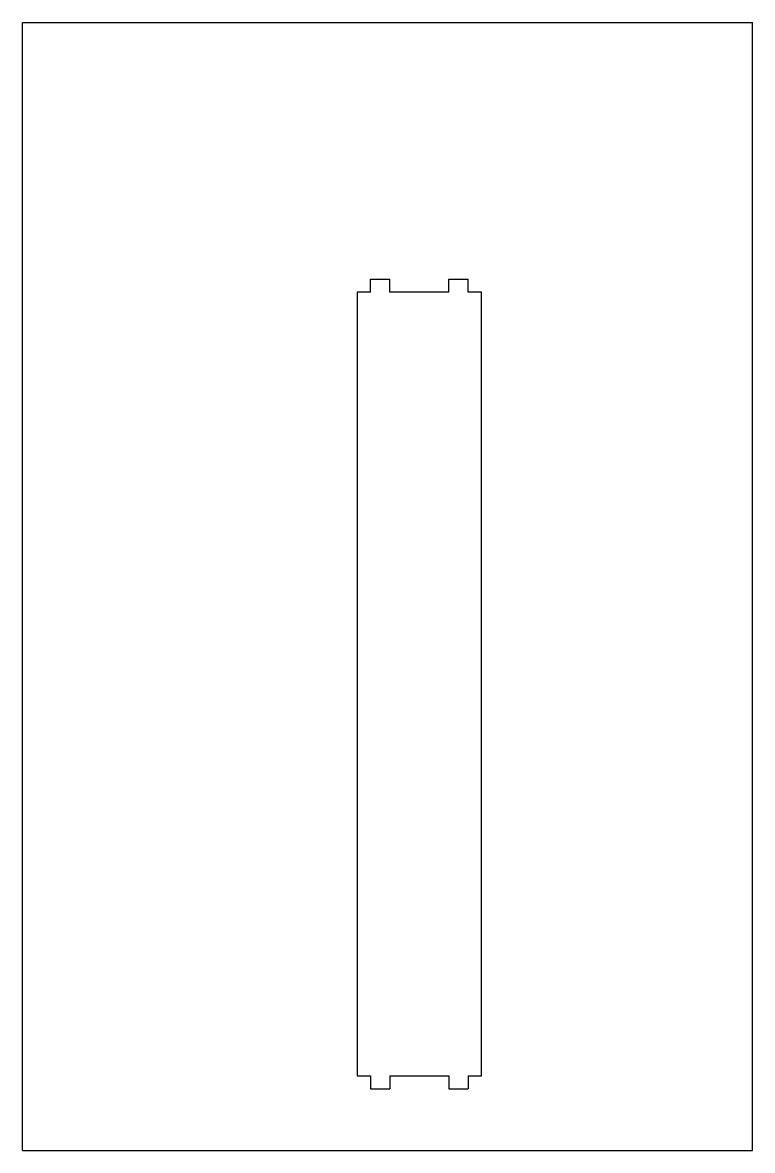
# Model space of a CAD drawing. Header units: inches. Extents: x 0 to 22, y 0 to 34.
import ezdxf

# ---------------------------------------------------------------- set-up
doc = ezdxf.new("R2010")
doc.units = ezdxf.units.IN
doc.header["$LTSCALE"] = 2.216296
doc.header["$MEASUREMENT"] = 0
doc.layers.get('0').update_dxf_attribs({"linetype": 'CONTINUOUS'})

msp = doc.modelspace()

# ---------------------------------------------------------------- linework, layer by layer
at = {"color": 7, "linetype": 'CONTINUOUS'}
for p, q in [((0, 0), (0, 34)), ((0, 34), (22, 34)), ((22, 0), (22, 34)), ((10.484, 25.871), (10.484, 26.265)), ((10.484, 26.265), (11.074, 26.265)), ((11.074, 25.871), (11.074, 26.265)), ((12.846, 25.871), (12.846, 26.265)), ((12.846, 26.265), (13.436, 26.265)), ((13.436, 25.871), (13.436, 26.265)), ((10.09, 25.871), (10.09, 2.249)), ((10.484, 25.871), (10.09, 25.871)), ((12.846, 25.871), (11.074, 25.871)), ((13.83, 25.871), (13.436, 25.871)), ((13.83, 2.249), (13.83, 25.871)), ((10.09, 2.249), (10.484, 2.249)), ((10.484, 2.249), (10.484, 1.855)), ((11.074, 2.249), (12.846, 2.249)), ((11.074, 2.249), (11.074, 1.855)), ((12.846, 2.249), (12.846, 1.855)), ((13.436, 2.249), (13.83, 2.249)), ((13.436, 2.249), (13.436, 1.855)), ((10.484, 1.855), (11.074, 1.855)), ((12.846, 1.855), (13.436, 1.855)), ((0, 0), (22, 0))]:
    msp.add_line(p, q, dxfattribs=at)

doc.saveas('drawing.dxf')
